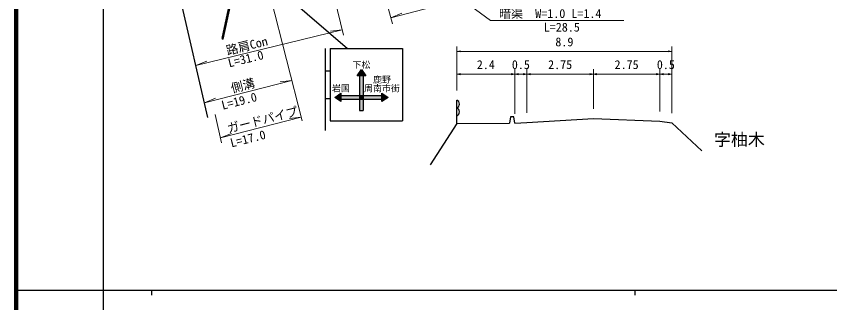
# Model space of a CAD drawing. Units: millimetres at full size, sheet at 1:1000, with parts at other scales. Extents: x 40000 to 680000, y 20000 to 380000.
# Drawn here: x 40000 to 208322, y 202409 to 261818 of the extents above; entities that cross this region are included whole.
import ezdxf
from ezdxf.enums import TextEntityAlignment as Align

# ---------------------------------------------------------------- set-up
doc = ezdxf.new("R2010")
doc.units = ezdxf.units.MM
doc.header["$LTSCALE"] = 1000
for name, color, linetype, lineweight in [('M-BGD', 7, 'Continuous', 25), ('M-BMK-OTRS', 5, 'Continuous', 25), ('M-STR-HTXT', 7, 'Continuous', 13), ('M-STR-STRC', 7, 'Continuous', 25), ('M-TTL', 2, 'Continuous', 140), ('M-TTL-BAND', 7, 'Continuous', 25)]:
    doc.layers.add(name, color=color, linetype=linetype, lineweight=lineweight)
doc.layers.add('M-BMK-HTXT', color=7, linetype='Continuous')
doc.styles.add('ＭＳ ゴシック', font='')
doc.styles.get('ＭＳ ゴシック').set_extended_font_data('MS Gothic')

# ---------------------------------------------------------------- blocks, each defined once
blk = doc.blocks.new('open_arrow')
at = {"color": 0, "linetype": 'Continuous', "lineweight": -2}
blk.add_lwpolyline([(7.5, 1.25), (0, 0), (7.5, -1.25)], dxfattribs=at)

msp = doc.modelspace()

# ---------------------------------------------------------------- hatches: boundary and pattern name
at = {"layer": 'M-STR-STRC'}
for points in [[(111423, 250740), (112298, 249490), (111798, 249490), (111048, 249490), (110548, 249490)], [(111048, 249490), (111798, 249490), (111798, 245365), (111048, 245365)], [(107173, 245865), (107173, 245365), (107173, 244615), (107173, 244115), (105923, 244990)], [(115673, 245365), (115673, 245865), (116923, 244990), (115673, 244115), (115673, 244615)], [(105923, 244990), (106459, 245365), (107173, 245365), (107173, 244615), (107173, 244115)], [(107173, 245365), (111048, 245365), (111048, 244615), (107173, 244615)], [(111048, 245365), (111798, 245365), (111798, 244615), (111048, 244615)], [(111048, 244615), (111798, 244615), (111798, 242240), (111048, 242240)], [(111798, 245365), (115673, 245365), (115673, 244615), (111798, 244615)]]:
    msp.add_hatch(color=256, dxfattribs=at).paths.add_polyline_path(points)

# ---------------------------------------------------------------- linework, layer by layer
at = {"layer": 'M-BGD'}
for p, q in [((82605, 257172), (82839, 257084)), ((131165, 239612), (131165, 244435)), ((131165, 239612), (125672, 231031)), ((131165, 239612), (142080, 239613))]:
    msp.add_line(p, q, dxfattribs=at)
for points in [[(82839, 257084), (85613, 270125), (86122, 270759), (92336, 272928), (92570, 272903), (102656, 276345), (103125, 277242)], [(82605, 257172), (85339, 270167), (85013, 270167), (73781, 266214)], [(143165, 239613), (142950, 240961), (142275, 240942), (142080, 239613)], [(143165, 239613), (145665, 239759), (159415, 240630), (173165, 240036), (175665, 239740), (181863, 233924)]]:
    msp.add_lwpolyline(points, dxfattribs=at)
for centre in [(130809, 243618), (130809, 241982)]:
    msp.add_arc(centre, 892, 293.50603, 66.49397, dxfattribs=at)
at = {"layer": 'M-BMK-OTRS'}
msp.add_line((79663, 240832), (63763, 309442), dxfattribs=at)
at = {"layer": 'M-STR-HTXT'}
for p, q in [((117821, 260251), (115401, 269531)), ((99158, 240108), (92530, 266055)), ((105746, 266108), (107708, 257879)), ((117497, 261493), (119764, 262437)), ((107445, 258982), (77167, 251602)), ((107445, 258982), (105002, 258738)), ((131165, 246435), (131165, 255531)), ((175665, 254531), (131165, 254531)), ((175665, 241740), (175665, 255531)), ((77167, 251602), (79448, 252510)), ((143165, 241613), (143165, 250820)), ((145665, 241759), (145665, 250820)), ((159415, 242630), (159415, 250820)), ((173165, 242036), (173165, 250820)), ((131165, 249820), (143165, 249820)), ((143165, 249820), (145665, 249820)), ((145665, 249820), (159415, 249820)), ((159415, 249820), (173165, 249820)), ((173165, 249820), (175665, 249820)), ((78956, 243883), (97016, 248496)), ((97016, 248496), (94575, 248226)), ((78956, 243883), (81227, 244816)), ((81124, 241467), (82491, 235555)), ((82250, 236598), (98964, 240868)), ((98964, 240868), (96524, 240597)), ((82250, 236598), (84521, 237531))]:
    msp.add_line(p, q, dxfattribs=at)
for points in [[(165749, 260921), (138116, 260910), (111318, 280683)], [(257811, 263126), (224790, 273385), (207932, 278399), (203292, 279211), (199962, 279367), (194374, 279299), (188760, 278828), (178889, 277280), (173252, 276035), (117497, 261493)]]:
    msp.add_lwpolyline(points, dxfattribs=at)
at = {"layer": 'M-STR-STRC'}
for p, q in [((82713, 277479), (108535, 255106)), ((103939, 255106), (103939, 238106)), ((104939, 255106), (104939, 240106)), ((104939, 255106), (119939, 255106)), ((119939, 255106), (119939, 240106)), ((103939, 250481), (104939, 250481)), ((110548, 249490), (111423, 250740)), ((112298, 249490), (110548, 249490)), ((111048, 249490), (111048, 242240)), ((111423, 250740), (112298, 249490)), ((111798, 249490), (111798, 242240)), ((105923, 244990), (107173, 245865)), ((107173, 245865), (107173, 244115)), ((115673, 244115), (115673, 245865)), ((115673, 245865), (116923, 244990)), ((103939, 244731), (104939, 244731)), ((107173, 244115), (105923, 244990)), ((107173, 245365), (115673, 245365)), ((107173, 244615), (115673, 244615)), ((116923, 244990), (115673, 244115)), ((111048, 242240), (111798, 242240)), ((104939, 240106), (119939, 240106))]:
    msp.add_line(p, q, dxfattribs=at)
at = {"layer": 'M-TTL'}
msp.add_line((40000, 380000), (40000, 20000), dxfattribs=at)
at = {"layer": 'M-TTL-BAND'}
for p, q in [((58000, 370000), (58000, 20000)), ((40000, 205000), (579000, 205000)), ((68000, 205000), (68000, 204000)), ((168000, 205000), (168000, 204000))]:
    msp.add_line(p, q, dxfattribs=at)

# ---------------------------------------------------------------- block references
at = {"layer": 'M-STR-HTXT', "xscale": 100, "yscale": 100}
for p in [(131165, 254531), (131165, 249820), (143165, 249820), (145665, 249820), (159415, 249820), (173165, 249820)]:
    msp.add_blockref('open_arrow', p, dxfattribs=at)
at = {"layer": 'M-STR-HTXT', "xscale": 100, "yscale": 100, "rotation": 180}
for p in [(175665, 254531), (143165, 249820), (145665, 249820), (159415, 249820), (173165, 249820), (175665, 249820)]:
    msp.add_blockref('open_arrow', p, dxfattribs=at)

# ---------------------------------------------------------------- texts
at = {"layer": 'M-BMK-HTXT', "style": 'ＭＳ ゴシック'}
msp.add_text('字柚木', height=2566, dxfattribs=at).set_placement((184371, 234199), align=Align.BOTTOM_LEFT)
at = {"layer": 'M-STR-HTXT', "style": 'ＭＳ ゴシック'}
for s, rotation, p in [('暗渠\u3000W=1.0 L=1.4', 0.023, (139874, 260910)), ('L=28.5', 0.023, (149142, 258080)), ('路肩Con', 13.699, (83816, 253223)), ('L=31.0', 13.699, (84188, 250666)), ('側溝', 14.329, (84825, 245382)), ('L=19.0', 14.329, (82859, 241888)), ('ガードパイプ', 14.329, (84047, 237057)), ('L=17.0', 14.329, (84667, 234079))]:
    msp.add_text(s, height=1833, rotation=rotation, dxfattribs=at).set_placement(p, align=Align.BOTTOM_LEFT)
for s, p in [('8.9', (153415, 255031)), ('2.4', (137165, 250320)), ('0.5', (144415, 250320)), ('2.75', (152540, 250320)), ('2.75', (166290, 250320)), ('0.5', (174415, 250320))]:
    msp.add_text(s, height=1833, dxfattribs=at).set_placement(p, align=Align.BOTTOM_CENTER)
at = {"layer": 'M-STR-STRC', "style": 'ＭＳ ゴシック'}
for s, p in [('下松', (111423, 251740)), ('鹿野', (115673, 248676)), ('岩国', (107173, 246865)), ('周南市街', (115673, 246865))]:
    msp.add_text(s, height=1320, dxfattribs=at).set_placement(p, align=Align.MIDDLE_CENTER)

doc.saveas('drawing.dxf')
